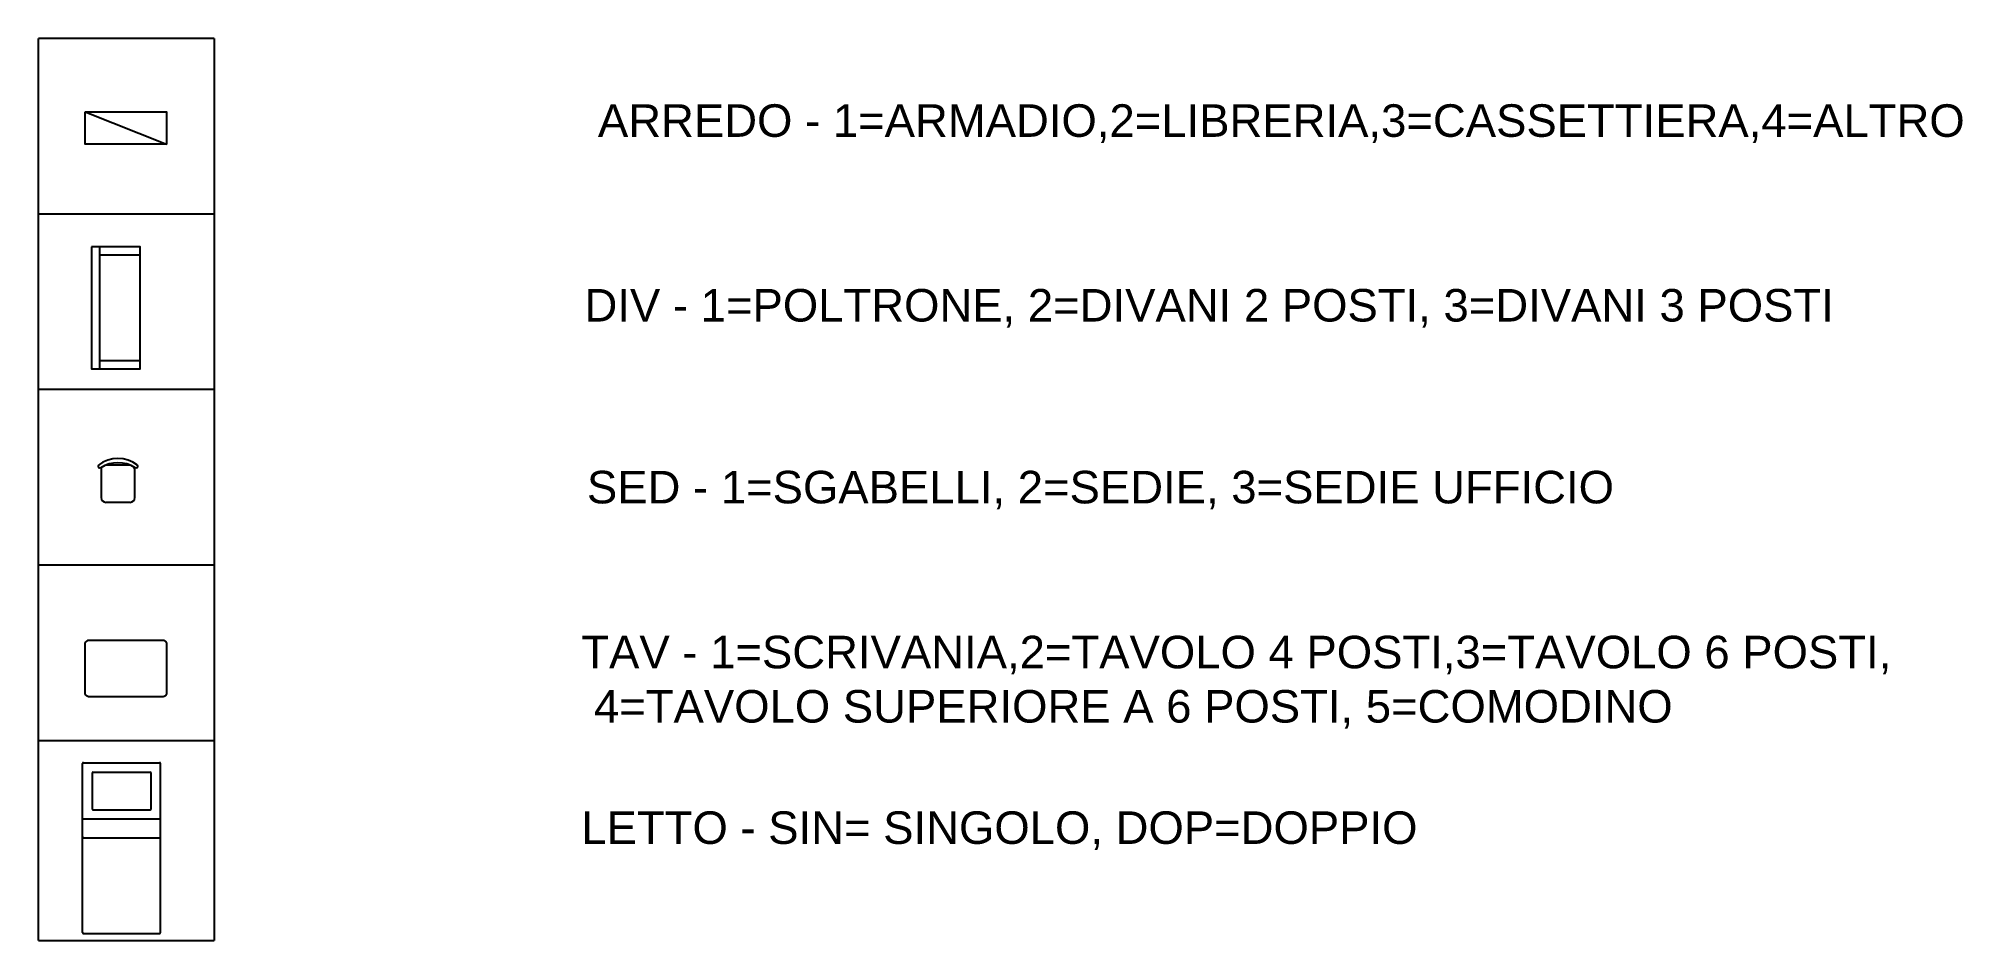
# Model space of a CAD drawing. Header units: metres. Extents: x -0.5 to 23.1, y -0.1 to 11.
import ezdxf

# ---------------------------------------------------------------- set-up
doc = ezdxf.new("R2010")
doc.units = ezdxf.units.M
doc.layers.add('A-Arredo', color=4, linetype='Continuous')
doc.layers.add('G-TXT-LEG', color=6, linetype='Continuous')
doc.styles.get("Standard").update_dxf_attribs({"font": 'arial.ttf'})

# ---------------------------------------------------------------- blocks, each defined once
blk = doc.blocks.new('*U6')
at = {"layer": 'A-Arredo'}
for p, q in [((0.1, 0.6), (0.1, 0.1)), ((1.4, 0.6), (1.4, 0.1)), ((0, 0.1), (1.5, 0.1))]:
    blk.add_line(p, q, dxfattribs=at)
blk.add_lwpolyline([(0, 0), (1.5, 0), (1.5, 0.6), (0, 0.6)], close=True, dxfattribs=at)
at = {"flags": 1}
for tag, p in [('CODICE_APP_UNIVOCO', (-0.008, 2.38)), ('STATO_CONSERVATIVO', (0.002, 2.199)), ('TIPOLOGIA_INGOMBRO', (0.002, 1.999)), ('LARGHEZZA', (0.002, 1.799)), ('PROFONDITA', (0.002, 1.599)), ('ALTEZZA', (0.002, 1.399)), ('FOTO', (0.002, 1.199)), ('NOTE', (0.002, 0.999)), ('CODICE_VANO', (0, 0.819)), ('DESCRIZIONE', (0.002, 0.653))]:
    blk.add_attdef(tag, p, '', height=0.09, dxfattribs=at)
blk = doc.blocks.new('*U3')
at = {"layer": 'A-Arredo'}
blk.add_line((0, 0.4), (1, 0), dxfattribs=at)
blk.add_lwpolyline([(0, 0.4), (1, 0.4), (1, 0), (0, 0)], close=True, dxfattribs=at)
at = {"flags": 1}
for tag, p in [('CODICE_APP_UNIVOCO', (-0.057, 1.985)), ('STATO_CONSERVATIVO', (-0.048, 1.804)), ('TIPOLOGIA_ARREDO', (-0.048, 1.604)), ('LARGHEZZA', (-0.048, 1.404)), ('PROFONDITA', (-0.048, 1.204)), ('ALTEZZA', (-0.048, 1.004)), ('FOTO', (-0.048, 0.804)), ('CODICE_VANO', (-0.049, 0.424)), ('NOTE', (-0.048, 0.604)), ('DESCRIZIONE', (-0.048, 0.237))]:
    blk.add_attdef(tag, p, '', height=0.09, dxfattribs=at)
blk = doc.blocks.new('*U7')
at = {"layer": 'A-Arredo'}
blk.add_lwpolyline([(-0.543, 0.484), (0.057, 0.484, -0.414214), (0.107, 0.434), (0.107, -0.466, -0.414214), (0.057, -0.516), (-0.543, -0.516, -0.414214), (-0.593, -0.466), (-0.593, 0.434, -0.414214)], format="xyb", close=True, dxfattribs=at)
at = {"flags": 1}
for tag, p in [('CODICE_APP_UNIVOCO', (-0.651, 1.87)), ('STATO_CONSERVATIVO', (-0.641, 1.688)), ('TIPOLOGIA_ARREDO', (-0.641, 1.488)), ('LARGHEZZA', (-0.641, 1.288)), ('ALTEZZA', (-0.641, 0.888)), ('PROFONDITA', (-0.641, 1.088)), ('FOTO', (-0.641, 0.688)), ('NOTE', (-0.641, 0.488)), ('CODICE_VANO', (-0.642, 0.315)), ('DESCRIZIONE', (-0.641, 0.128))]:
    blk.add_attdef(tag, p, '', height=0.09, dxfattribs=at)
blk = doc.blocks.new('*U10')
at = {"layer": 'A-Arredo', "linetype": 'ByBlock'}
for p, q in [((-0.205, 0.171), (-0.205, -0.17)), ((0.15, 0.228), (-0.148, 0.228)), ((0.208, -0.17), (0.208, 0.17)), ((-0.145, -0.23), (0.148, -0.23))]:
    blk.add_line(p, q, dxfattribs=at)
for centre, radius, start, end in [((0.001, -0.093), 0.401, 53.1301, 126.8699), ((0.001, -0.136), 0.393, 57.5758, 122.4242), ((-0.221, 0.215), 0.022, 143.3099, 302.0274), ((-0.145, 0.171), 0.0601, 152.4156, 180), ((0.148, 0.17), 0.0601, 0, 27.5844), ((0.224, 0.215), 0.022, 237.9726, 36.6901), ((-0.145, -0.17), 0.0601, 180, 270), ((0.148, -0.17), 0.0601, 270, 0)]:
    blk.add_arc(centre, radius, start, end, dxfattribs=at)
at = {"flags": 1}
for tag, p in [('CODICE_APP_UNIVOCO', (-0.219, -0.417)), ('TIPOLOGIA_INGOMBRO', (-0.21, -0.798)), ('STATO_CONSERVATIVO', (-0.21, -0.598)), ('FOTO', (-0.21, -0.998)), ('NOTE', (-0.21, -1.198)), ('CODICE_VANO', (-0.211, -1.378)), ('DESCRIZIONE', (-0.21, -1.535))]:
    blk.add_attdef(tag, p, '', height=0.09, dxfattribs=at)
blk = doc.blocks.new('*U9')
at = {"layer": 'A-Arredo'}
for p, q in [((-0.479, -1.166), (-0.479, 0.911)), ((-0.467, 0.922), (0.467, 0.922)), ((-0.363, 0.795), (-0.363, 0.354)), ((-0.351, 0.806), (0.351, 0.806)), ((0.363, 0.354), (0.363, 0.795)), ((0.479, -1.166), (0.479, 0.911)), ((-0.351, 0.342), (0.351, 0.342)), ((-0.479, 0.232), (0.479, 0.232)), ((-0.467, 0), (0.467, 0)), ((-0.467, -1.178), (0.467, -1.178))]:
    blk.add_line(p, q, dxfattribs=at)
for centre, start, end in [((-0.467, 0.911), 90, 180), ((-0.351, 0.795), 90, 180), ((0.351, 0.795), 0, 90), ((0.467, 0.911), 0, 90), ((-0.351, 0.354), 180, 270), ((0.351, 0.354), 270, 0), ((-0.467, 0.012), 180, 270), ((0.467, 0.012), 270, 0), ((-0.467, -1.166), 180, 270), ((0.467, -1.166), 270, 0)]:
    blk.add_arc(centre, 0.0116, start, end, dxfattribs=at)
at = {"flags": 1}
for tag, p in [('CODICE_APP_UNIVOCO', (-0.483, -1.413)), ('ALTEZZA', (-0.48, -1.68)), ('STATO_CONSERVATIVO', (-0.483, -1.553)), ('LARGHEZZA', (-0.48, -1.804)), ("PROFONDITA'", (-0.48, -1.947)), ('FOTO', (-0.478, -2.102)), ('CODICE_VANO', (-0.483, -2.368)), ('NOTE', (-0.475, -2.241)), ('TIPOLOGIA_LETTO', (-0.483, -2.624)), ('DESCRIZIONE', (-0.48, -2.5))]:
    blk.add_attdef(tag, p, '', height=0.09, dxfattribs=at)

msp = doc.modelspace()

# ---------------------------------------------------------------- linework, layer by layer
for p, q in [((1.615, 11.001), (-0.543, 11.001)), ((-0.543, 8.843), (-0.543, 11.001)), ((1.615, 11.001), (1.615, 8.843)), ((1.615, 8.843), (-0.543, 8.843)), ((-0.543, 6.686), (-0.543, 8.843)), ((1.615, 8.843), (1.615, 6.686)), ((1.615, 6.686), (-0.543, 6.686)), ((-0.543, 4.528), (-0.543, 6.686)), ((1.615, 6.686), (1.615, 4.528)), ((1.615, 4.528), (-0.543, 4.528)), ((-0.543, -0.085), (-0.543, 4.528)), ((1.615, 4.528), (1.615, 2.371)), ((-0.543, 2.371), (1.615, 2.371)), ((1.615, 2.371), (1.615, -0.085)), ((-0.543, -0.085), (1.615, -0.085))]:
    msp.add_line(p, q)

# ---------------------------------------------------------------- block references
msp.add_blockref('*U9', (0.479, 1.178))
at = {"layer": 'A-Arredo'}
for name, p in [('*U3', (0.031, 9.7)), ('*U10', (0.433, 5.53))]:
    msp.add_blockref(name, p, dxfattribs=at)
for name, p, rotation in [('*U6', (0.109, 8.439), 270), ('*U7', (0.516, 3.501), 90.00000000000351)]:
    msp.add_blockref(name, p, dxfattribs=dict(at, rotation=rotation))

# ---------------------------------------------------------------- texts
at = {"layer": 'G-TXT-LEG', "char_height": 0.4, "attachment_point": 1}
for s, insert in [('ARREDO - 1=ARMADIO,2=LIBRERIA,3=CASSETTIERA,4=ALTRO', (6.333, 10.192)), ('DIV - 1=POLTRONE, 2=DIVANI 2 POSTI, 3=DIVANI 3 POSTI', (6.168, 7.922)), ('SED - 1=SGABELLI, 2=SEDIE, 3=SEDIE UFFICIO', (6.198, 5.687)), ('TAV - 1=SCRIVANIA,2=TAVOLO 4 POSTI,3=TAVOLO 6 POSTI,\\P 4=TAVOLO SUPERIORE A 6 POSTI, 5=COMODINO', (6.129, 3.66)), ('LETTO - SIN= SINGOLO, DOP=DOPPIO', (6.129, 1.502))]:
    msp.add_mtext_dynamic_manual_height_columns(s, width=28.04167, gutter_width=1, heights=[0], dxfattribs=dict(at, insert=insert))

doc.saveas('drawing.dxf')
